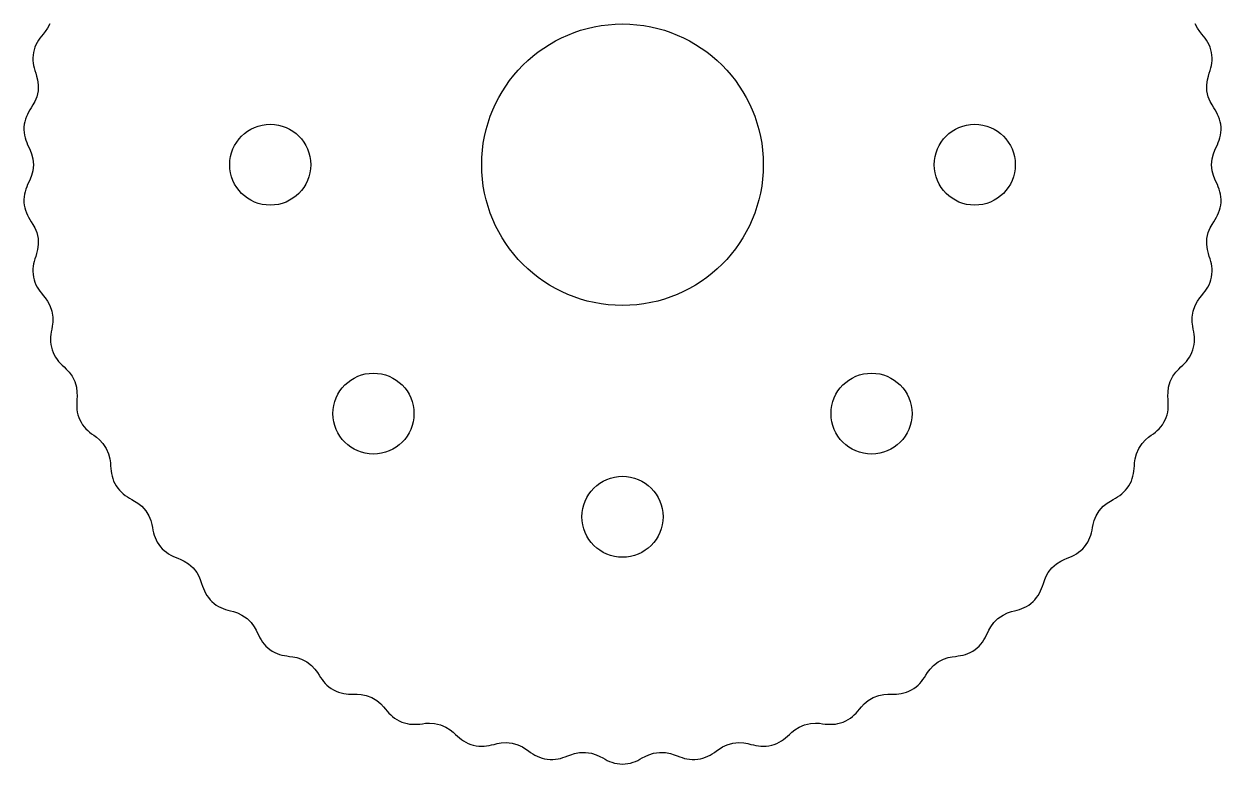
# Model space of a CAD drawing. Header units: millimetres. Extents: x -68 to 68, y -68 to 68.
# Drawn here: x -68 to 68, y -68.1 to 16 of the extents above; entities that cross this region are included whole.
import ezdxf

# ---------------------------------------------------------------- set-up
doc = ezdxf.new("R2010")
doc.units = ezdxf.units.MM

msp = doc.modelspace()

# ---------------------------------------------------------------- linework, layer by layer
for p, q in [((-65.57, 15.13, 4), (-65.8, 14.85, 4)), ((-65.31, 15.5, 4), (-65.57, 15.13, 4)), ((-65.03, 16, 4), (-65.31, 15.5, 4)), ((65.31, 15.5, 4), (65.03, 16, 4)), ((65.57, 15.13, 4), (65.31, 15.5, 4)), ((65.8, 14.85, 4), (65.57, 15.13, 4)), ((-66.61, 13.64, 4), (-66.73, 13.36, 4)), ((-66.47, 13.9, 4), (-66.61, 13.64, 4)), ((-66.33, 14.15, 4), (-66.47, 13.9, 4)), ((-66.17, 14.38, 4), (-66.33, 14.15, 4)), ((-65.99, 14.61, 4), (-66.17, 14.38, 4)), ((-65.8, 14.85, 4), (-65.99, 14.61, 4)), ((65.99, 14.61, 4), (65.8, 14.85, 4)), ((66.17, 14.38, 4), (65.99, 14.61, 4)), ((66.33, 14.15, 4), (66.17, 14.38, 4)), ((66.47, 13.9, 4), (66.33, 14.15, 4)), ((66.61, 13.64, 4), (66.47, 13.9, 4)), ((66.73, 13.36, 4), (66.61, 13.64, 4)), ((-66.94, 12.45, 4), (-66.96, 12.14, 4)), ((-66.89, 12.76, 4), (-66.94, 12.45, 4)), ((-66.82, 13.07, 4), (-66.89, 12.76, 4)), ((-66.73, 13.36, 4), (-66.82, 13.07, 4)), ((66.82, 13.07, 4), (66.73, 13.36, 4)), ((66.89, 12.76, 4), (66.82, 13.07, 4)), ((66.94, 12.45, 4), (66.89, 12.76, 4)), ((66.96, 12.14, 4), (66.94, 12.45, 4)), ((-66.96, 12.14, 4), (-66.95, 11.84, 4)), ((-66.95, 11.84, 4), (-66.92, 11.54, 4)), ((-66.92, 11.54, 4), (-66.88, 11.26, 4)), ((-66.88, 11.26, 4), (-66.81, 10.99, 4)), ((-66.81, 10.99, 4), (-66.73, 10.71, 4)), ((66.73, 10.71, 4), (66.81, 10.99, 4)), ((66.81, 10.99, 4), (66.88, 11.26, 4)), ((66.88, 11.26, 4), (66.92, 11.54, 4)), ((66.92, 11.54, 4), (66.95, 11.84, 4)), ((66.95, 11.84, 4), (66.96, 12.14, 4)), ((-66.73, 10.71, 4), (-66.64, 10.42, 4)), ((-66.64, 10.42, 4), (-66.54, 10.07, 4)), ((-66.54, 10.07, 4), (-66.43, 9.63, 4)), ((-66.43, 9.63, 4), (-66.35, 9.06, 4)), ((66.35, 9.06, 4), (66.43, 9.63, 4)), ((66.43, 9.63, 4), (66.54, 10.07, 4)), ((66.54, 10.07, 4), (66.64, 10.42, 4)), ((66.64, 10.42, 4), (66.73, 10.71, 4)), ((-66.37, 8.38, 4), (-66.52, 7.72, 4)), ((-66.35, 9.06, 4), (-66.37, 8.38, 4)), ((66.37, 8.38, 4), (66.35, 9.06, 4)), ((66.52, 7.72, 4), (66.37, 8.38, 4)), ((-66.74, 7.19, 4), (-66.95, 6.79, 4)), ((-66.52, 7.72, 4), (-66.74, 7.19, 4)), ((66.74, 7.19, 4), (66.52, 7.72, 4)), ((66.95, 6.79, 4), (66.74, 7.19, 4)), ((-67.69, 5.46, 4), (-67.79, 5.18, 4)), ((-67.58, 5.72, 4), (-67.69, 5.46, 4)), ((-67.45, 5.97, 4), (-67.58, 5.72, 4)), ((-67.3, 6.22, 4), (-67.45, 5.97, 4)), ((-67.14, 6.48, 4), (-67.3, 6.22, 4)), ((-66.95, 6.79, 4), (-67.14, 6.48, 4)), ((67.14, 6.48, 4), (66.95, 6.79, 4)), ((67.3, 6.22, 4), (67.14, 6.48, 4)), ((67.45, 5.97, 4), (67.3, 6.22, 4)), ((67.58, 5.72, 4), (67.45, 5.97, 4)), ((67.69, 5.46, 4), (67.58, 5.72, 4)), ((67.79, 5.18, 4), (67.69, 5.46, 4)), ((-67.93, 4.59, 4), (-67.97, 4.28, 4)), ((-67.97, 4.28, 4), (-67.97, 3.96, 4)), ((-67.87, 4.89, 4), (-67.93, 4.59, 4)), ((-67.79, 5.18, 4), (-67.87, 4.89, 4)), ((67.87, 4.89, 4), (67.79, 5.18, 4)), ((67.93, 4.59, 4), (67.87, 4.89, 4)), ((67.97, 4.28, 4), (67.93, 4.59, 4)), ((67.97, 3.96, 4), (67.97, 4.28, 4)), ((-67.97, 3.96, 4), (-67.95, 3.65, 4)), ((-67.95, 3.65, 4), (-67.91, 3.35, 4)), ((-67.91, 3.35, 4), (-67.84, 3.07, 4)), ((-67.84, 3.07, 4), (-67.76, 2.79, 4)), ((-67.76, 2.79, 4), (-67.66, 2.53, 4)), ((67.66, 2.53, 4), (67.76, 2.79, 4)), ((67.76, 2.79, 4), (67.84, 3.07, 4)), ((67.84, 3.07, 4), (67.91, 3.35, 4)), ((67.91, 3.35, 4), (67.95, 3.65, 4)), ((67.95, 3.65, 4), (67.97, 3.96, 4)), ((-67.66, 2.53, 4), (-67.55, 2.26, 4)), ((-67.55, 2.26, 4), (-67.42, 1.98, 4)), ((-67.42, 1.98, 4), (-67.28, 1.65, 4)), ((-67.28, 1.65, 4), (-67.11, 1.23, 4)), ((67.11, 1.23, 4), (67.28, 1.65, 4)), ((67.28, 1.65, 4), (67.42, 1.98, 4)), ((67.42, 1.98, 4), (67.55, 2.26, 4)), ((67.55, 2.26, 4), (67.66, 2.53, 4)), ((-67.11, 1.23, 4), (-66.96, 0.68, 4)), ((-66.96, 0.68, 4), (-66.9, 0, 4)), ((-66.9, 0, 4), (-66.96, -0.68, 4)), ((66.9, 0, 4), (66.96, 0.68, 4)), ((66.96, -0.68, 4), (66.9, 0, 4)), ((66.96, 0.68, 4), (67.11, 1.23, 4)), ((-67.11, -1.23, 4), (-67.28, -1.65, 4)), ((-66.96, -0.68, 4), (-67.11, -1.23, 4)), ((67.11, -1.23, 4), (66.96, -0.68, 4)), ((67.28, -1.65, 4), (67.11, -1.23, 4)), ((-67.66, -2.53, 4), (-67.76, -2.79, 4)), ((-67.55, -2.26, 4), (-67.66, -2.53, 4)), ((-67.42, -1.98, 4), (-67.55, -2.26, 4)), ((-67.28, -1.65, 4), (-67.42, -1.98, 4)), ((67.42, -1.98, 4), (67.28, -1.65, 4)), ((67.55, -2.26, 4), (67.42, -1.98, 4)), ((67.66, -2.53, 4), (67.55, -2.26, 4)), ((67.76, -2.79, 4), (67.66, -2.53, 4)), ((-67.95, -3.65, 4), (-67.97, -3.96, 4)), ((-67.97, -3.96, 4), (-67.97, -4.28, 4)), ((-67.91, -3.35, 4), (-67.95, -3.65, 4)), ((-67.84, -3.07, 4), (-67.91, -3.35, 4)), ((-67.76, -2.79, 4), (-67.84, -3.07, 4)), ((67.84, -3.07, 4), (67.76, -2.79, 4)), ((67.91, -3.35, 4), (67.84, -3.07, 4)), ((67.95, -3.65, 4), (67.91, -3.35, 4)), ((67.97, -3.96, 4), (67.95, -3.65, 4)), ((67.97, -4.28, 4), (67.97, -3.96, 4)), ((-67.97, -4.28, 4), (-67.93, -4.59, 4)), ((-67.93, -4.59, 4), (-67.87, -4.89, 4)), ((-67.87, -4.89, 4), (-67.79, -5.18, 4)), ((-67.79, -5.18, 4), (-67.69, -5.46, 4)), ((67.69, -5.46, 4), (67.79, -5.18, 4)), ((67.79, -5.18, 4), (67.87, -4.89, 4)), ((67.87, -4.89, 4), (67.93, -4.59, 4)), ((67.93, -4.59, 4), (67.97, -4.28, 4)), ((-67.69, -5.46, 4), (-67.58, -5.72, 4)), ((-67.58, -5.72, 4), (-67.45, -5.97, 4)), ((-67.45, -5.97, 4), (-67.3, -6.22, 4)), ((-67.3, -6.22, 4), (-67.14, -6.48, 4)), ((-67.14, -6.48, 4), (-66.95, -6.79, 4)), ((-66.95, -6.79, 4), (-66.74, -7.19, 4)), ((66.74, -7.19, 4), (66.95, -6.79, 4)), ((66.95, -6.79, 4), (67.14, -6.48, 4)), ((67.14, -6.48, 4), (67.3, -6.22, 4)), ((67.3, -6.22, 4), (67.45, -5.97, 4)), ((67.45, -5.97, 4), (67.58, -5.72, 4)), ((67.58, -5.72, 4), (67.69, -5.46, 4)), ((-66.74, -7.19, 4), (-66.52, -7.72, 4)), ((-66.52, -7.72, 4), (-66.37, -8.38, 4)), ((66.37, -8.38, 4), (66.52, -7.72, 4)), ((66.52, -7.72, 4), (66.74, -7.19, 4)), ((-66.35, -9.06, 4), (-66.43, -9.63, 4)), ((-66.37, -8.38, 4), (-66.35, -9.06, 4)), ((66.35, -9.06, 4), (66.37, -8.38, 4)), ((66.43, -9.63, 4), (66.35, -9.06, 4)), ((-66.73, -10.71, 4), (-66.81, -10.99, 4)), ((-66.64, -10.42, 4), (-66.73, -10.71, 4)), ((-66.54, -10.07, 4), (-66.64, -10.42, 4)), ((-66.43, -9.63, 4), (-66.54, -10.07, 4)), ((66.54, -10.07, 4), (66.43, -9.63, 4)), ((66.64, -10.42, 4), (66.54, -10.07, 4)), ((66.73, -10.71, 4), (66.64, -10.42, 4)), ((66.81, -10.99, 4), (66.73, -10.71, 4)), ((-66.95, -11.84, 4), (-66.96, -12.14, 4)), ((-66.96, -12.14, 4), (-66.94, -12.45, 4)), ((-66.92, -11.54, 4), (-66.95, -11.84, 4)), ((-66.88, -11.26, 4), (-66.92, -11.54, 4)), ((-66.81, -10.99, 4), (-66.88, -11.26, 4)), ((66.88, -11.26, 4), (66.81, -10.99, 4)), ((66.92, -11.54, 4), (66.88, -11.26, 4)), ((66.95, -11.84, 4), (66.92, -11.54, 4)), ((66.94, -12.45, 4), (66.96, -12.14, 4)), ((66.96, -12.14, 4), (66.95, -11.84, 4)), ((-66.94, -12.45, 4), (-66.89, -12.76, 4)), ((-66.89, -12.76, 4), (-66.82, -13.07, 4)), ((-66.82, -13.07, 4), (-66.73, -13.36, 4)), ((-66.73, -13.36, 4), (-66.61, -13.64, 4)), ((66.61, -13.64, 4), (66.73, -13.36, 4)), ((66.73, -13.36, 4), (66.82, -13.07, 4)), ((66.82, -13.07, 4), (66.89, -12.76, 4)), ((66.89, -12.76, 4), (66.94, -12.45, 4)), ((-66.61, -13.64, 4), (-66.47, -13.9, 4)), ((-66.47, -13.9, 4), (-66.33, -14.15, 4)), ((-66.33, -14.15, 4), (-66.17, -14.38, 4)), ((-66.17, -14.38, 4), (-65.99, -14.61, 4)), ((-65.99, -14.61, 4), (-65.8, -14.85, 4)), ((-65.8, -14.85, 4), (-65.57, -15.13, 4)), ((65.57, -15.13, 4), (65.8, -14.85, 4)), ((65.8, -14.85, 4), (65.99, -14.61, 4)), ((65.99, -14.61, 4), (66.17, -14.38, 4)), ((66.17, -14.38, 4), (66.33, -14.15, 4)), ((66.33, -14.15, 4), (66.47, -13.9, 4)), ((66.47, -13.9, 4), (66.61, -13.64, 4)), ((-65.57, -15.13, 4), (-65.31, -15.5, 4)), ((-65.31, -15.5, 4), (-65.03, -16, 4)), ((-65.03, -16, 4), (-64.8, -16.64, 4)), ((64.8, -16.64, 4), (65.03, -16, 4)), ((65.03, -16, 4), (65.31, -15.5, 4)), ((65.31, -15.5, 4), (65.57, -15.13, 4)), ((-64.8, -16.64, 4), (-64.69, -17.31, 4)), ((-64.69, -17.31, 4), (-64.7, -17.88, 4)), ((64.69, -17.31, 4), (64.8, -16.64, 4)), ((64.7, -17.88, 4), (64.69, -17.31, 4)), ((-64.87, -18.99, 4), (-64.91, -19.28, 4)), ((-64.81, -18.69, 4), (-64.87, -18.99, 4)), ((-64.75, -18.33, 4), (-64.81, -18.69, 4)), ((-64.7, -17.88, 4), (-64.75, -18.33, 4)), ((64.75, -18.33, 4), (64.7, -17.88, 4)), ((64.81, -18.69, 4), (64.75, -18.33, 4)), ((64.87, -18.99, 4), (64.81, -18.69, 4)), ((64.91, -19.28, 4), (64.87, -18.99, 4)), ((-64.94, -19.56, 4), (-64.95, -19.84, 4)), ((-64.95, -19.84, 4), (-64.94, -20.14, 4)), ((-64.91, -19.28, 4), (-64.94, -19.56, 4)), ((-64.94, -20.14, 4), (-64.91, -20.44, 4)), ((64.94, -19.56, 4), (64.91, -19.28, 4)), ((64.91, -20.44, 4), (64.94, -20.14, 4)), ((64.95, -19.84, 4), (64.94, -19.56, 4)), ((64.94, -20.14, 4), (64.95, -19.84, 4)), ((-64.91, -20.44, 4), (-64.85, -20.74, 4)), ((-64.85, -20.74, 4), (-64.77, -21.04, 4)), ((-64.77, -21.04, 4), (-64.66, -21.34, 4)), ((-64.66, -21.34, 4), (-64.53, -21.62, 4)), ((-64.53, -21.62, 4), (-64.37, -21.88, 4)), ((64.37, -21.88, 4), (64.53, -21.62, 4)), ((64.53, -21.62, 4), (64.66, -21.34, 4)), ((64.66, -21.34, 4), (64.77, -21.04, 4)), ((64.77, -21.04, 4), (64.85, -20.74, 4)), ((64.85, -20.74, 4), (64.91, -20.44, 4)), ((-64.37, -21.88, 4), (-64.21, -22.12, 4)), ((-64.21, -22.12, 4), (-64.03, -22.35, 4)), ((-64.03, -22.35, 4), (-63.84, -22.56, 4)), ((-63.84, -22.56, 4), (-63.64, -22.76, 4)), ((-63.64, -22.76, 4), (-63.42, -22.98, 4)), ((-63.42, -22.98, 4), (-63.16, -23.23, 4)), ((63.16, -23.23, 4), (63.42, -22.98, 4)), ((63.42, -22.98, 4), (63.64, -22.76, 4)), ((63.64, -22.76, 4), (63.84, -22.56, 4)), ((63.84, -22.56, 4), (64.03, -22.35, 4)), ((64.03, -22.35, 4), (64.21, -22.12, 4)), ((64.21, -22.12, 4), (64.37, -21.88, 4)), ((-63.16, -23.23, 4), (-62.85, -23.56, 4)), ((-62.85, -23.56, 4), (-62.51, -24.02, 4)), ((-62.51, -24.02, 4), (-62.2, -24.63, 4)), ((62.2, -24.63, 4), (62.51, -24.02, 4)), ((62.51, -24.02, 4), (62.85, -23.56, 4)), ((62.85, -23.56, 4), (63.16, -23.23, 4)), ((-62.2, -24.63, 4), (-62.01, -25.28, 4)), ((-62.01, -25.28, 4), (-61.95, -25.85, 4)), ((61.95, -25.85, 4), (62.01, -25.28, 4)), ((62.01, -25.28, 4), (62.2, -24.63, 4)), ((-61.97, -26.97, 4), (-61.98, -27.26, 4)), ((-61.96, -26.66, 4), (-61.97, -26.97, 4)), ((-61.94, -26.3, 4), (-61.96, -26.66, 4)), ((-61.95, -25.85, 4), (-61.94, -26.3, 4)), ((61.94, -26.3, 4), (61.95, -25.85, 4)), ((61.96, -26.66, 4), (61.94, -26.3, 4)), ((61.97, -26.97, 4), (61.96, -26.66, 4)), ((61.98, -27.26, 4), (61.97, -26.97, 4)), ((-61.98, -27.26, 4), (-61.97, -27.54, 4)), ((-61.97, -27.54, 4), (-61.95, -27.83, 4)), ((-61.95, -27.83, 4), (-61.91, -28.12, 4)), ((-61.91, -28.12, 4), (-61.84, -28.41, 4)), ((-61.84, -28.41, 4), (-61.74, -28.71, 4)), ((61.74, -28.71, 4), (61.84, -28.41, 4)), ((61.84, -28.41, 4), (61.91, -28.12, 4)), ((61.91, -28.12, 4), (61.95, -27.83, 4)), ((61.95, -27.83, 4), (61.97, -27.54, 4)), ((61.97, -27.54, 4), (61.98, -27.26, 4)), ((-61.74, -28.71, 4), (-61.62, -29, 4)), ((-61.62, -29, 4), (-61.47, -29.27, 4)), ((-61.47, -29.27, 4), (-61.31, -29.54, 4)), ((-61.31, -29.54, 4), (-61.12, -29.78, 4)), ((-61.12, -29.78, 4), (-60.93, -30, 4)), ((60.93, -30, 4), (61.12, -29.78, 4)), ((61.12, -29.78, 4), (61.31, -29.54, 4)), ((61.31, -29.54, 4), (61.47, -29.27, 4)), ((61.47, -29.27, 4), (61.62, -29, 4)), ((61.62, -29, 4), (61.74, -28.71, 4)), ((-60.93, -30, 4), (-60.72, -30.2, 4)), ((-60.72, -30.2, 4), (-60.51, -30.38, 4)), ((-60.51, -30.38, 4), (-60.29, -30.56, 4)), ((-60.29, -30.56, 4), (-60.04, -30.74, 4)), ((-60.04, -30.74, 4), (-59.75, -30.96, 4)), ((-59.75, -30.96, 4), (-59.41, -31.25, 4)), ((-59.41, -31.25, 4), (-59.01, -31.67, 4)), ((59.01, -31.67, 4), (59.41, -31.25, 4)), ((59.41, -31.25, 4), (59.75, -30.96, 4)), ((59.75, -30.96, 4), (60.04, -30.74, 4)), ((60.04, -30.74, 4), (60.29, -30.56, 4)), ((60.29, -30.56, 4), (60.51, -30.38, 4)), ((60.51, -30.38, 4), (60.72, -30.2, 4)), ((60.72, -30.2, 4), (60.93, -30, 4)), ((-59.01, -31.67, 4), (-58.62, -32.23, 4)), ((-58.62, -32.23, 4), (-58.36, -32.85, 4)), ((58.36, -32.85, 4), (58.62, -32.23, 4)), ((58.62, -32.23, 4), (59.01, -31.67, 4)), ((-58.36, -32.85, 4), (-58.22, -33.41, 4)), ((-58.22, -33.41, 4), (-58.16, -33.86, 4)), ((-58.16, -33.86, 4), (-58.13, -34.22, 4)), ((58.13, -34.22, 4), (58.16, -33.86, 4)), ((58.16, -33.86, 4), (58.22, -33.41, 4)), ((58.22, -33.41, 4), (58.36, -32.85, 4)), ((-58.13, -34.22, 4), (-58.1, -34.53, 4)), ((-58.1, -34.53, 4), (-58.08, -34.81, 4)), ((-58.08, -34.81, 4), (-58.03, -35.09, 4)), ((-58.03, -35.09, 4), (-57.97, -35.37, 4)), ((57.97, -35.37, 4), (58.03, -35.09, 4)), ((58.03, -35.09, 4), (58.08, -34.81, 4)), ((58.08, -34.81, 4), (58.1, -34.53, 4)), ((58.1, -34.53, 4), (58.13, -34.22, 4)), ((-57.97, -35.37, 4), (-57.89, -35.65, 4)), ((-57.89, -35.65, 4), (-57.79, -35.94, 4)), ((-57.79, -35.94, 4), (-57.66, -36.22, 4)), ((-57.66, -36.22, 4), (-57.5, -36.49, 4)), ((-57.5, -36.49, 4), (-57.32, -36.75, 4)), ((57.32, -36.75, 4), (57.5, -36.49, 4)), ((57.5, -36.49, 4), (57.66, -36.22, 4)), ((57.66, -36.22, 4), (57.79, -35.94, 4)), ((57.79, -35.94, 4), (57.89, -35.65, 4)), ((57.89, -35.65, 4), (57.97, -35.37, 4)), ((-57.32, -36.75, 4), (-57.12, -36.99, 4)), ((-57.12, -36.99, 4), (-56.91, -37.2, 4)), ((-56.91, -37.2, 4), (-56.69, -37.4, 4)), ((-56.69, -37.4, 4), (-56.46, -37.57, 4)), ((-56.46, -37.57, 4), (-56.23, -37.73, 4)), ((-56.23, -37.73, 4), (-55.98, -37.87, 4)), ((-55.98, -37.87, 4), (-55.71, -38.03, 4)), ((-55.71, -38.03, 4), (-55.4, -38.21, 4)), ((55.4, -38.21, 4), (55.71, -38.03, 4)), ((55.71, -38.03, 4), (55.98, -37.87, 4)), ((55.98, -37.87, 4), (56.23, -37.73, 4)), ((56.23, -37.73, 4), (56.46, -37.57, 4)), ((56.46, -37.57, 4), (56.69, -37.4, 4)), ((56.69, -37.4, 4), (56.91, -37.2, 4)), ((56.91, -37.2, 4), (57.12, -36.99, 4)), ((57.12, -36.99, 4), (57.32, -36.75, 4)), ((-55.4, -38.21, 4), (-55.02, -38.45, 4)), ((-55.02, -38.45, 4), (-54.57, -38.81, 4)), ((-54.57, -38.81, 4), (-54.12, -39.32, 4)), ((-54.12, -39.32, 4), (-53.78, -39.91, 4)), ((53.78, -39.91, 4), (54.12, -39.32, 4)), ((54.12, -39.32, 4), (54.57, -38.81, 4)), ((54.57, -38.81, 4), (55.02, -38.45, 4)), ((55.02, -38.45, 4), (55.4, -38.21, 4)), ((-53.78, -39.91, 4), (-53.57, -40.44, 4)), ((-53.57, -40.44, 4), (-53.46, -40.88, 4)), ((53.46, -40.88, 4), (53.57, -40.44, 4)), ((53.57, -40.44, 4), (53.78, -39.91, 4)), ((-53.46, -40.88, 4), (-53.38, -41.23, 4)), ((-53.38, -41.23, 4), (-53.32, -41.54, 4)), ((-53.32, -41.54, 4), (-53.25, -41.82, 4)), ((-53.25, -41.82, 4), (-53.18, -42.09, 4)), ((-53.18, -42.09, 4), (-53.08, -42.36, 4)), ((53.08, -42.36, 4), (53.18, -42.09, 4)), ((53.18, -42.09, 4), (53.25, -41.82, 4)), ((53.25, -41.82, 4), (53.32, -41.54, 4)), ((53.32, -41.54, 4), (53.38, -41.23, 4)), ((53.38, -41.23, 4), (53.46, -40.88, 4)), ((-53.08, -42.36, 4), (-52.97, -42.63, 4)), ((-52.97, -42.63, 4), (-52.83, -42.9, 4)), ((-52.83, -42.9, 4), (-52.66, -43.16, 4)), ((-52.66, -43.16, 4), (-52.47, -43.41, 4)), ((-52.47, -43.41, 4), (-52.26, -43.64, 4)), ((52.26, -43.64, 4), (52.47, -43.41, 4)), ((52.47, -43.41, 4), (52.66, -43.16, 4)), ((52.66, -43.16, 4), (52.83, -42.9, 4)), ((52.83, -42.9, 4), (52.97, -42.63, 4)), ((52.97, -42.63, 4), (53.08, -42.36, 4)), ((-52.26, -43.64, 4), (-52.04, -43.85, 4)), ((-52.04, -43.85, 4), (-51.8, -44.04, 4)), ((-51.8, -44.04, 4), (-51.55, -44.21, 4)), ((-51.55, -44.21, 4), (-51.31, -44.35, 4)), ((-51.31, -44.35, 4), (-51.05, -44.48, 4)), ((-51.05, -44.48, 4), (-50.79, -44.59, 4)), ((-50.79, -44.59, 4), (-50.51, -44.71, 4)), ((-50.51, -44.71, 4), (-50.17, -44.85, 4)), ((-50.17, -44.85, 4), (-49.77, -45.04, 4)), ((49.77, -45.04, 4), (50.17, -44.85, 4)), ((50.17, -44.85, 4), (50.51, -44.71, 4)), ((50.51, -44.71, 4), (50.79, -44.59, 4)), ((50.79, -44.59, 4), (51.05, -44.48, 4)), ((51.05, -44.48, 4), (51.31, -44.35, 4)), ((51.31, -44.35, 4), (51.55, -44.21, 4)), ((51.55, -44.21, 4), (51.8, -44.04, 4)), ((51.8, -44.04, 4), (52.04, -43.85, 4)), ((52.04, -43.85, 4), (52.26, -43.64, 4)), ((-49.77, -45.04, 4), (-49.28, -45.35, 4)), ((-49.28, -45.35, 4), (-48.77, -45.8, 4)), ((-48.77, -45.8, 4), (-48.35, -46.33, 4)), ((48.35, -46.33, 4), (48.77, -45.8, 4)), ((48.77, -45.8, 4), (49.28, -45.35, 4)), ((49.28, -45.35, 4), (49.77, -45.04, 4)), ((-48.35, -46.33, 4), (-48.08, -46.84, 4)), ((-48.08, -46.84, 4), (-47.91, -47.26, 4)), ((-47.91, -47.26, 4), (-47.79, -47.6, 4)), ((47.79, -47.6, 4), (47.91, -47.26, 4)), ((47.91, -47.26, 4), (48.08, -46.84, 4)), ((48.08, -46.84, 4), (48.35, -46.33, 4)), ((-47.79, -47.6, 4), (-47.69, -47.89, 4)), ((-47.69, -47.89, 4), (-47.59, -48.16, 4)), ((-47.59, -48.16, 4), (-47.48, -48.42, 4)), ((-47.48, -48.42, 4), (-47.36, -48.68, 4)), ((-47.36, -48.68, 4), (-47.21, -48.93, 4)), ((-47.21, -48.93, 4), (-47.03, -49.18, 4)), ((47.03, -49.18, 4), (47.21, -48.93, 4)), ((47.21, -48.93, 4), (47.36, -48.68, 4)), ((47.36, -48.68, 4), (47.48, -48.42, 4)), ((47.48, -48.42, 4), (47.59, -48.16, 4)), ((47.59, -48.16, 4), (47.69, -47.89, 4)), ((47.69, -47.89, 4), (47.79, -47.6, 4)), ((-47.03, -49.18, 4), (-46.84, -49.42, 4)), ((-46.84, -49.42, 4), (-46.62, -49.64, 4)), ((-46.62, -49.64, 4), (-46.38, -49.85, 4)), ((-46.38, -49.85, 4), (-46.13, -50.03, 4)), ((-46.13, -50.03, 4), (-45.87, -50.19, 4)), ((-45.87, -50.19, 4), (-45.61, -50.32, 4)), ((45.61, -50.32, 4), (45.87, -50.19, 4)), ((45.87, -50.19, 4), (46.13, -50.03, 4)), ((46.13, -50.03, 4), (46.38, -49.85, 4)), ((46.38, -49.85, 4), (46.62, -49.64, 4)), ((46.62, -49.64, 4), (46.84, -49.42, 4)), ((46.84, -49.42, 4), (47.03, -49.18, 4)), ((-45.61, -50.32, 4), (-45.34, -50.43, 4)), ((-45.34, -50.43, 4), (-45.08, -50.52, 4)), ((-45.08, -50.52, 4), (-44.8, -50.61, 4)), ((-44.8, -50.61, 4), (-44.51, -50.69, 4)), ((-44.51, -50.69, 4), (-44.16, -50.78, 4)), ((-44.16, -50.78, 4), (-43.73, -50.93, 4)), ((-43.73, -50.93, 4), (-43.21, -51.17, 4)), ((-43.21, -51.17, 4), (-42.64, -51.55, 4)), ((-42.64, -51.55, 4), (-42.16, -52.03, 4)), ((42.16, -52.03, 4), (42.64, -51.55, 4)), ((42.64, -51.55, 4), (43.21, -51.17, 4)), ((43.21, -51.17, 4), (43.73, -50.93, 4)), ((43.73, -50.93, 4), (44.16, -50.78, 4)), ((44.16, -50.78, 4), (44.51, -50.69, 4)), ((44.51, -50.69, 4), (44.8, -50.61, 4)), ((44.8, -50.61, 4), (45.08, -50.52, 4)), ((45.08, -50.52, 4), (45.34, -50.43, 4)), ((45.34, -50.43, 4), (45.61, -50.32, 4)), ((-42.16, -52.03, 4), (-41.83, -52.5, 4)), ((-41.83, -52.5, 4), (-41.61, -52.89, 4)), ((-41.61, -52.89, 4), (-41.45, -53.21, 4)), ((41.45, -53.21, 4), (41.61, -52.89, 4)), ((41.61, -52.89, 4), (41.83, -52.5, 4)), ((41.83, -52.5, 4), (42.16, -52.03, 4)), ((-41.45, -53.21, 4), (-41.31, -53.49, 4)), ((-41.31, -53.49, 4), (-41.18, -53.75, 4)), ((-41.18, -53.75, 4), (-41.04, -53.99, 4)), ((-41.04, -53.99, 4), (-40.88, -54.23, 4)), ((-40.88, -54.23, 4), (-40.7, -54.46, 4)), ((40.7, -54.46, 4), (40.88, -54.23, 4)), ((40.88, -54.23, 4), (41.04, -53.99, 4)), ((41.04, -53.99, 4), (41.18, -53.75, 4)), ((41.18, -53.75, 4), (41.31, -53.49, 4)), ((41.31, -53.49, 4), (41.45, -53.21, 4)), ((-40.7, -54.46, 4), (-40.5, -54.69, 4)), ((-40.5, -54.69, 4), (-40.27, -54.9, 4)), ((-40.27, -54.9, 4), (-40.03, -55.09, 4)), ((-40.03, -55.09, 4), (-39.77, -55.27, 4)), ((-39.77, -55.27, 4), (-39.49, -55.42, 4)), ((-39.49, -55.42, 4), (-39.22, -55.54, 4)), ((-39.22, -55.54, 4), (-38.94, -55.64, 4)), ((-38.94, -55.64, 4), (-38.67, -55.72, 4)), ((-38.67, -55.72, 4), (-38.39, -55.78, 4)), ((38.39, -55.78, 4), (38.67, -55.72, 4)), ((38.67, -55.72, 4), (38.94, -55.64, 4)), ((38.94, -55.64, 4), (39.22, -55.54, 4)), ((39.22, -55.54, 4), (39.49, -55.42, 4)), ((39.49, -55.42, 4), (39.77, -55.27, 4)), ((39.77, -55.27, 4), (40.03, -55.09, 4)), ((40.03, -55.09, 4), (40.27, -54.9, 4)), ((40.27, -54.9, 4), (40.5, -54.69, 4)), ((40.5, -54.69, 4), (40.7, -54.46, 4)), ((-38.39, -55.78, 4), (-38.11, -55.82, 4)), ((-38.11, -55.82, 4), (-37.8, -55.87, 4)), ((-37.8, -55.87, 4), (-37.44, -55.92, 4)), ((-37.44, -55.92, 4), (-37, -56, 4)), ((-37, -56, 4), (-36.45, -56.18, 4)), ((-36.45, -56.18, 4), (-35.85, -56.49, 4)), ((-35.85, -56.49, 4), (-35.31, -56.9, 4)), ((-35.31, -56.9, 4), (-34.92, -57.33, 4)), ((34.92, -57.33, 4), (35.31, -56.9, 4)), ((35.31, -56.9, 4), (35.85, -56.49, 4)), ((35.85, -56.49, 4), (36.45, -56.18, 4)), ((36.45, -56.18, 4), (37, -56, 4)), ((37, -56, 4), (37.44, -55.92, 4)), ((37.44, -55.92, 4), (37.8, -55.87, 4)), ((37.8, -55.87, 4), (38.11, -55.82, 4)), ((38.11, -55.82, 4), (38.39, -55.78, 4)), ((-34.92, -57.33, 4), (-34.65, -57.69, 4)), ((-34.65, -57.69, 4), (-34.45, -57.99, 4)), ((-34.45, -57.99, 4), (-34.28, -58.25, 4)), ((-34.28, -58.25, 4), (-34.12, -58.48, 4)), ((34.12, -58.48, 4), (34.28, -58.25, 4)), ((34.28, -58.25, 4), (34.45, -57.99, 4)), ((34.45, -57.99, 4), (34.65, -57.69, 4)), ((34.65, -57.69, 4), (34.92, -57.33, 4)), ((-34.12, -58.48, 4), (-33.95, -58.71, 4)), ((-33.95, -58.71, 4), (-33.76, -58.93, 4)), ((-33.76, -58.93, 4), (-33.56, -59.13, 4)), ((-33.56, -59.13, 4), (-33.33, -59.33, 4)), ((-33.33, -59.33, 4), (-33.08, -59.51, 4)), ((-33.08, -59.51, 4), (-32.81, -59.68, 4)), ((-32.81, -59.68, 4), (-32.53, -59.82, 4)), ((32.53, -59.82, 4), (32.81, -59.68, 4)), ((32.81, -59.68, 4), (33.08, -59.51, 4)), ((33.08, -59.51, 4), (33.33, -59.33, 4)), ((33.33, -59.33, 4), (33.56, -59.13, 4)), ((33.56, -59.13, 4), (33.76, -58.93, 4)), ((33.76, -58.93, 4), (33.95, -58.71, 4)), ((33.95, -58.71, 4), (34.12, -58.48, 4)), ((-32.53, -59.82, 4), (-32.24, -59.93, 4)), ((-32.24, -59.93, 4), (-31.95, -60.02, 4)), ((-31.95, -60.02, 4), (-31.66, -60.08, 4)), ((-31.66, -60.08, 4), (-31.38, -60.12, 4)), ((-31.38, -60.12, 4), (-31.1, -60.15, 4)), ((-31.1, -60.15, 4), (-30.81, -60.16, 4)), ((-30.81, -60.16, 4), (-30.5, -60.16, 4)), ((-30.5, -60.16, 4), (-30.14, -60.17, 4)), ((-30.14, -60.17, 4), (-29.69, -60.2, 4)), ((-29.69, -60.2, 4), (-29.12, -60.3, 4)), ((-29.12, -60.3, 4), (-28.48, -60.53, 4)), ((-28.48, -60.53, 4), (-27.9, -60.88, 4)), ((-27.9, -60.88, 4), (-27.46, -61.25, 4)), ((27.46, -61.25, 4), (27.9, -60.88, 4)), ((27.9, -60.88, 4), (28.48, -60.53, 4)), ((28.48, -60.53, 4), (29.12, -60.3, 4)), ((29.12, -60.3, 4), (29.69, -60.2, 4)), ((29.69, -60.2, 4), (30.14, -60.17, 4)), ((30.14, -60.17, 4), (30.5, -60.16, 4)), ((30.5, -60.16, 4), (30.81, -60.16, 4)), ((30.81, -60.16, 4), (31.1, -60.15, 4)), ((31.1, -60.15, 4), (31.38, -60.12, 4)), ((31.38, -60.12, 4), (31.66, -60.08, 4)), ((31.66, -60.08, 4), (31.95, -60.02, 4)), ((31.95, -60.02, 4), (32.24, -59.93, 4)), ((32.24, -59.93, 4), (32.53, -59.82, 4)), ((-27.46, -61.25, 4), (-27.15, -61.58, 4)), ((-27.15, -61.58, 4), (-26.91, -61.85, 4)), ((-26.91, -61.85, 4), (-26.71, -62.09, 4)), ((-26.71, -62.09, 4), (-26.52, -62.3, 4)), ((-26.52, -62.3, 4), (-26.32, -62.5, 4)), ((-26.32, -62.5, 4), (-26.11, -62.69, 4)), ((26.11, -62.69, 4), (26.32, -62.5, 4)), ((26.32, -62.5, 4), (26.52, -62.3, 4)), ((26.52, -62.3, 4), (26.71, -62.09, 4)), ((26.71, -62.09, 4), (26.91, -61.85, 4)), ((26.91, -61.85, 4), (27.15, -61.58, 4)), ((27.15, -61.58, 4), (27.46, -61.25, 4)), ((-26.11, -62.69, 4), (-25.88, -62.87, 4)), ((-25.88, -62.87, 4), (-25.63, -63.04, 4)), ((-25.63, -63.04, 4), (-25.36, -63.19, 4)), ((-25.36, -63.19, 4), (-25.07, -63.32, 4)), ((-25.07, -63.32, 4), (-24.77, -63.42, 4)), ((-24.77, -63.42, 4), (-24.47, -63.5, 4)), ((-24.47, -63.5, 4), (-24.17, -63.55, 4)), ((-24.17, -63.55, 4), (-23.88, -63.58, 4)), ((-23.88, -63.58, 4), (-23.59, -63.58, 4)), ((-23.59, -63.58, 4), (-23.31, -63.57, 4)), ((-23.31, -63.57, 4), (-23.03, -63.55, 4)), ((-23.03, -63.55, 4), (-22.72, -63.51, 4)), ((-22.72, -63.51, 4), (-22.36, -63.47, 4)), ((-22.36, -63.47, 4), (-21.91, -63.45, 4)), ((-21.91, -63.45, 4), (-21.34, -63.48, 4)), ((-21.34, -63.48, 4), (-20.67, -63.63, 4)), ((-20.67, -63.63, 4), (-20.05, -63.9, 4)), ((20.05, -63.9, 4), (20.67, -63.63, 4)), ((20.67, -63.63, 4), (21.34, -63.48, 4)), ((21.34, -63.48, 4), (21.91, -63.45, 4)), ((21.91, -63.45, 4), (22.36, -63.47, 4)), ((22.36, -63.47, 4), (22.72, -63.51, 4)), ((22.72, -63.51, 4), (23.03, -63.55, 4)), ((23.03, -63.55, 4), (23.31, -63.57, 4)), ((23.31, -63.57, 4), (23.59, -63.58, 4)), ((23.59, -63.58, 4), (23.88, -63.58, 4)), ((23.88, -63.58, 4), (24.17, -63.55, 4)), ((24.17, -63.55, 4), (24.47, -63.5, 4)), ((24.47, -63.5, 4), (24.77, -63.42, 4)), ((24.77, -63.42, 4), (25.07, -63.32, 4)), ((25.07, -63.32, 4), (25.36, -63.19, 4)), ((25.36, -63.19, 4), (25.63, -63.04, 4)), ((25.63, -63.04, 4), (25.88, -62.87, 4)), ((25.88, -62.87, 4), (26.11, -62.69, 4)), ((-20.05, -63.9, 4), (-19.57, -64.21, 4)), ((-19.57, -64.21, 4), (-19.22, -64.49, 4)), ((-19.22, -64.49, 4), (-18.95, -64.74, 4)), ((-18.95, -64.74, 4), (-18.72, -64.94, 4)), ((-18.72, -64.94, 4), (-18.5, -65.13, 4)), ((-18.5, -65.13, 4), (-18.28, -65.31, 4)), ((18.28, -65.31, 4), (18.5, -65.13, 4)), ((18.5, -65.13, 4), (18.72, -64.94, 4)), ((18.72, -64.94, 4), (18.95, -64.74, 4)), ((18.95, -64.74, 4), (19.22, -64.49, 4)), ((19.22, -64.49, 4), (19.57, -64.21, 4)), ((19.57, -64.21, 4), (20.05, -63.9, 4)), ((-18.28, -65.31, 4), (-18.05, -65.47, 4)), ((-18.05, -65.47, 4), (-17.8, -65.62, 4)), ((-17.8, -65.62, 4), (-17.52, -65.76, 4)), ((-17.52, -65.76, 4), (-17.24, -65.87, 4)), ((-17.24, -65.87, 4), (-16.94, -65.96, 4)), ((-16.94, -65.96, 4), (-16.63, -66.03, 4)), ((-16.63, -66.03, 4), (-16.32, -66.06, 4)), ((-16.32, -66.06, 4), (-16.02, -66.08, 4)), ((-16.02, -66.08, 4), (-15.72, -66.07, 4)), ((-15.72, -66.07, 4), (-15.44, -66.04, 4)), ((-15.44, -66.04, 4), (-15.16, -65.99, 4)), ((-15.16, -65.99, 4), (-14.88, -65.93, 4)), ((-14.88, -65.93, 4), (-14.58, -65.86, 4)), ((-14.58, -65.86, 4), (-14.23, -65.77, 4)), ((-14.23, -65.77, 4), (-13.79, -65.69, 4)), ((-13.79, -65.69, 4), (-13.21, -65.65, 4)), ((-13.21, -65.65, 4), (-12.54, -65.72, 4)), ((-12.54, -65.72, 4), (-11.88, -65.9, 4)), ((-11.88, -65.9, 4), (-11.37, -66.15, 4)), ((-11.37, -66.15, 4), (-10.98, -66.39, 4)), ((-10.98, -66.39, 4), (-10.69, -66.6, 4)), ((-10.69, -66.6, 4), (-10.43, -66.78, 4)), ((10.43, -66.78, 4), (10.69, -66.6, 4)), ((10.69, -66.6, 4), (10.98, -66.39, 4)), ((10.98, -66.39, 4), (11.37, -66.15, 4)), ((11.37, -66.15, 4), (11.88, -65.9, 4)), ((11.88, -65.9, 4), (12.54, -65.72, 4)), ((12.54, -65.72, 4), (13.21, -65.65, 4)), ((13.21, -65.65, 4), (13.79, -65.69, 4)), ((13.79, -65.69, 4), (14.23, -65.77, 4)), ((14.23, -65.77, 4), (14.58, -65.86, 4)), ((14.58, -65.86, 4), (14.88, -65.93, 4)), ((14.88, -65.93, 4), (15.16, -65.99, 4)), ((15.16, -65.99, 4), (15.44, -66.04, 4)), ((15.44, -66.04, 4), (15.72, -66.07, 4)), ((15.72, -66.07, 4), (16.02, -66.08, 4)), ((16.02, -66.08, 4), (16.32, -66.06, 4)), ((16.32, -66.06, 4), (16.63, -66.03, 4)), ((16.63, -66.03, 4), (16.94, -65.96, 4)), ((16.94, -65.96, 4), (17.24, -65.87, 4)), ((17.24, -65.87, 4), (17.52, -65.76, 4)), ((17.52, -65.76, 4), (17.8, -65.62, 4)), ((17.8, -65.62, 4), (18.05, -65.47, 4)), ((18.05, -65.47, 4), (18.28, -65.31, 4)), ((-10.43, -66.78, 4), (-10.2, -66.94, 4)), ((-10.2, -66.94, 4), (-9.95, -67.08, 4)), ((-9.95, -67.08, 4), (-9.7, -67.22, 4)), ((-9.7, -67.22, 4), (-9.43, -67.33, 4)), ((-9.43, -67.33, 4), (-9.14, -67.43, 4)), ((-9.14, -67.43, 4), (-8.84, -67.51, 4)), ((-8.84, -67.51, 4), (-8.54, -67.56, 4)), ((-8.54, -67.56, 4), (-8.22, -67.59, 4)), ((-8.22, -67.59, 4), (-7.91, -67.59, 4)), ((-7.91, -67.59, 4), (-7.61, -67.56, 4)), ((-7.61, -67.56, 4), (-7.32, -67.52, 4)), ((-7.32, -67.52, 4), (-7.04, -67.45, 4)), ((-7.04, -67.45, 4), (-6.77, -67.37, 4)), ((-6.77, -67.37, 4), (-6.5, -67.28, 4)), ((-6.5, -67.28, 4), (-6.21, -67.17, 4)), ((-6.21, -67.17, 4), (-5.87, -67.04, 4)), ((-5.87, -67.04, 4), (-5.44, -66.9, 4)), ((-5.44, -66.9, 4), (-4.88, -66.79, 4)), ((-4.88, -66.79, 4), (-4.2, -66.77, 4)), ((-4.2, -66.77, 4), (-3.53, -66.87, 4)), ((-3.53, -66.87, 4), (-2.98, -67.06, 4)), ((-2.98, -67.06, 4), (-2.57, -67.25, 4)), ((-2.57, -67.25, 4), (-2.25, -67.41, 4)), ((-2.25, -67.41, 4), (-1.98, -67.56, 4)), ((-1.98, -67.56, 4), (-1.73, -67.69, 4)), ((-1.73, -67.69, 4), (-1.47, -67.8, 4)), ((-1.47, -67.8, 4), (-1.2, -67.9, 4)), ((-1.2, -67.9, 4), (-0.92, -67.99, 4)), ((0.92, -67.99, 4), (1.2, -67.9, 4)), ((1.2, -67.9, 4), (1.47, -67.8, 4)), ((1.47, -67.8, 4), (1.73, -67.69, 4)), ((1.73, -67.69, 4), (1.98, -67.56, 4)), ((1.98, -67.56, 4), (2.25, -67.41, 4)), ((2.25, -67.41, 4), (2.57, -67.25, 4)), ((2.57, -67.25, 4), (2.98, -67.06, 4)), ((2.98, -67.06, 4), (3.53, -66.87, 4)), ((3.53, -66.87, 4), (4.2, -66.77, 4)), ((4.2, -66.77, 4), (4.88, -66.79, 4)), ((4.88, -66.79, 4), (5.44, -66.9, 4)), ((5.44, -66.9, 4), (5.87, -67.04, 4)), ((5.87, -67.04, 4), (6.21, -67.17, 4)), ((6.21, -67.17, 4), (6.5, -67.28, 4)), ((6.5, -67.28, 4), (6.77, -67.37, 4)), ((6.77, -67.37, 4), (7.04, -67.45, 4)), ((7.04, -67.45, 4), (7.32, -67.52, 4)), ((7.32, -67.52, 4), (7.61, -67.56, 4)), ((7.61, -67.56, 4), (7.91, -67.59, 4)), ((7.91, -67.59, 4), (8.22, -67.59, 4)), ((8.22, -67.59, 4), (8.54, -67.56, 4)), ((8.54, -67.56, 4), (8.84, -67.51, 4)), ((8.84, -67.51, 4), (9.14, -67.43, 4)), ((9.14, -67.43, 4), (9.43, -67.33, 4)), ((9.43, -67.33, 4), (9.7, -67.22, 4)), ((9.7, -67.22, 4), (9.95, -67.08, 4)), ((9.95, -67.08, 4), (10.2, -66.94, 4)), ((10.2, -66.94, 4), (10.43, -66.78, 4)), ((-0.92, -67.99, 4), (-0.62, -68.05, 4)), ((-0.62, -68.05, 4), (-0.31, -68.09, 4)), ((-0.31, -68.09, 4), (0, -68.1, 4)), ((0, -68.1, 4), (0.31, -68.09, 4)), ((0.31, -68.09, 4), (0.62, -68.05, 4)), ((0.62, -68.05, 4), (0.92, -67.99, 4))]:
    msp.add_line(p, q)
for centre, radius in [((0, 0, 4), 15.99), ((-40, 0, 4), 4.6), ((40, 0, 4), 4.6), ((-28.28, -28.28, 4), 4.6), ((28.28, -28.28, 4), 4.6), ((0, -40, 4), 4.6)]:
    msp.add_circle(centre, radius)

doc.saveas('drawing.dxf')
